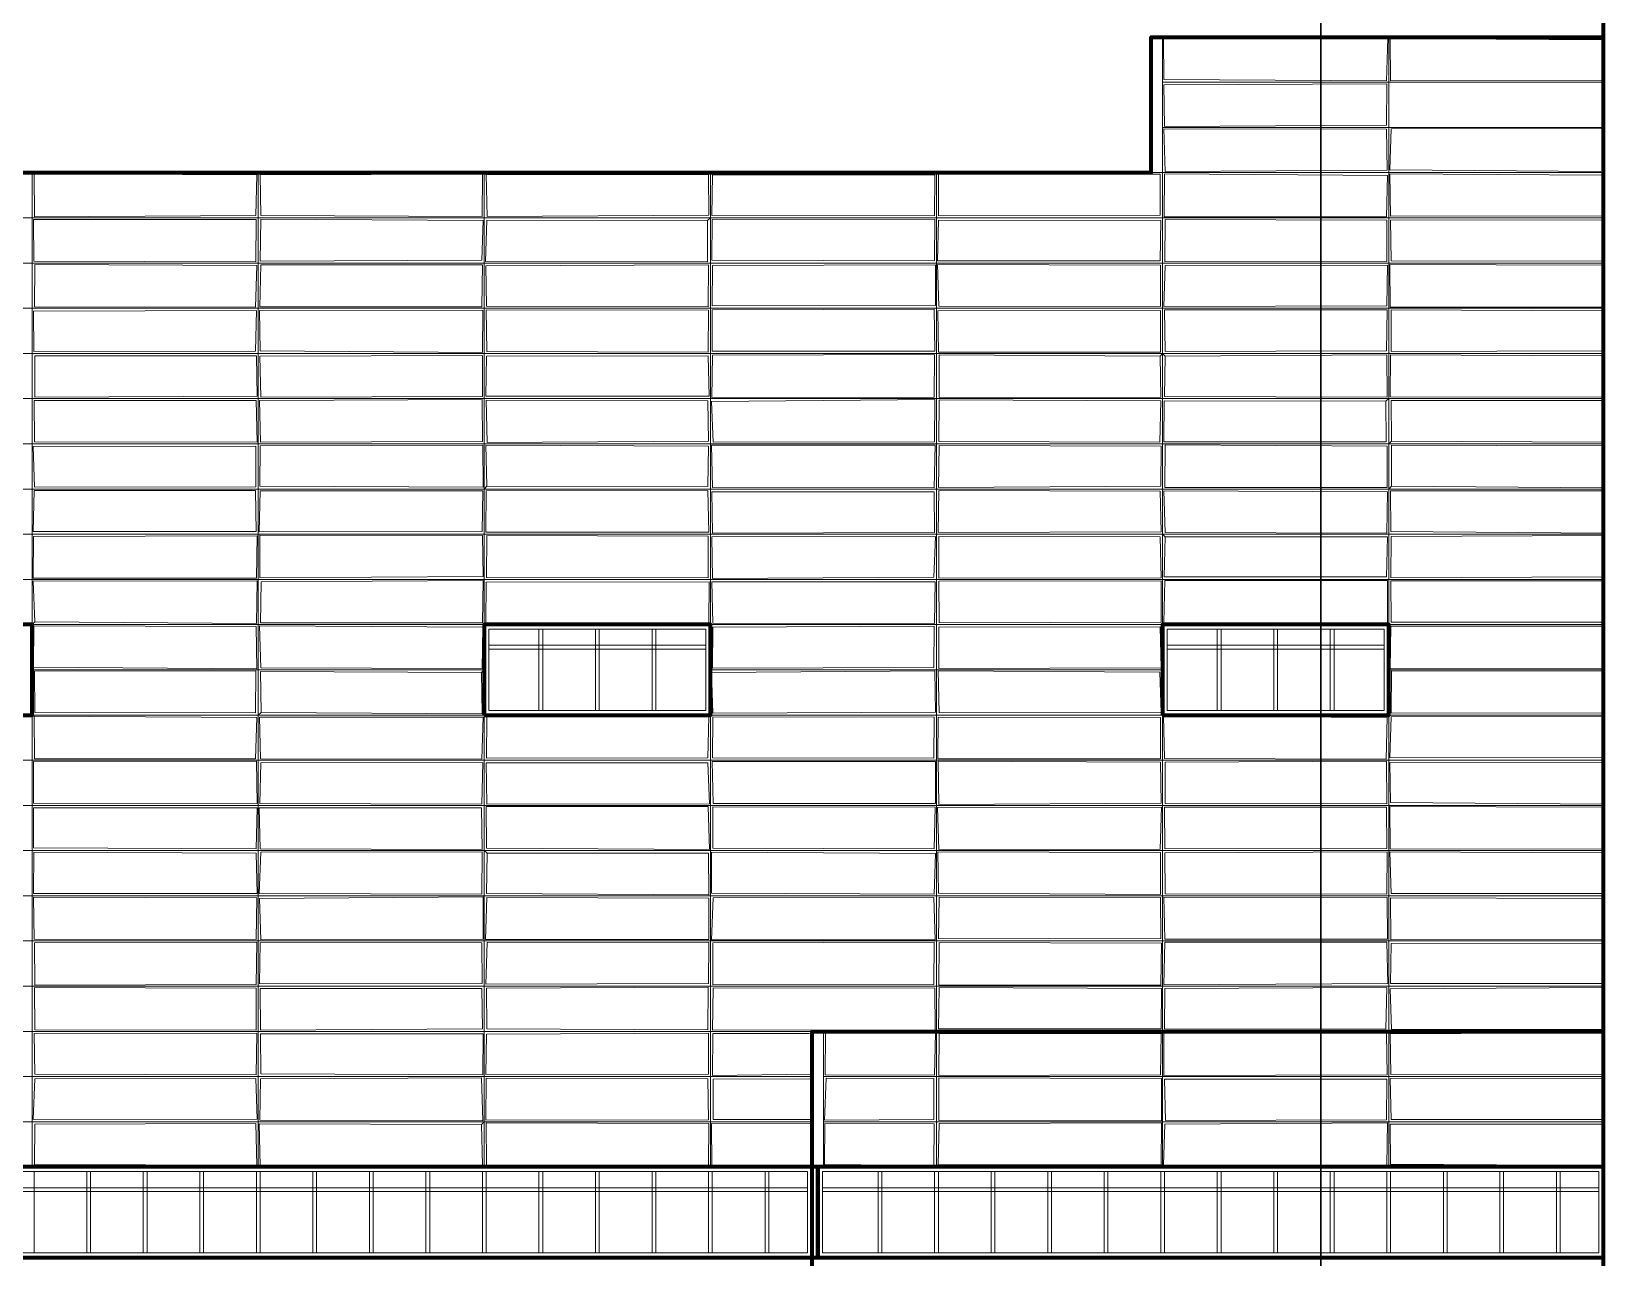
# Model space of a CAD drawing. Extents: x -50000 to 1632000, y -47600 to 308800.
# Drawn here: x 83987 to 125987, y 10600 to 43144 of the extents above; entities that cross this region are included whole.
import ezdxf

# ---------------------------------------------------------------- set-up
doc = ezdxf.new("R2010")
doc.units = 0
doc.header["$MEASUREMENT"] = 0
doc.layers.get('Defpoints').update_dxf_attribs({"color": 6})
doc.layers.add('2', color=7, linetype='Continuous')

msp = doc.modelspace()

# ---------------------------------------------------------------- linework, layer by layer
at = {"layer": '2', "color": 8, "linetype": 'Continuous', "lineweight": 13}
for p, q in [((113700, 39400), (113700, 43000)), ((114000, 13000), (114000, 43000)), ((125700, 43000), (114000, 43000)), ((120000, 13000), (120000, 43000)), ((125700, 41800), (114000, 41800)), ((125700, 40600), (114000, 40600)), ((125700, 39400), (0, 39400)), ((84000, 13000), (84000, 39400)), ((90000, 13000), (90000, 39400)), ((96000, 13000), (96000, 39400)), ((102000, 13000), (102000, 39400)), ((108000, 13000), (108000, 39400)), ((0, 38200), (125700, 38200)), ((125700, 37000), (0, 37000)), ((125700, 35800), (0, 35800)), ((125700, 34600), (0, 34600)), ((125700, 33400), (0, 33400)), ((125700, 32200), (0, 32200)), ((125700, 31000), (0, 31000)), ((125700, 29800), (0, 29800)), ((0, 28600), (125700, 28600)), ((125700, 27400), (0, 27400)), ((96000, 26200), (84000, 26200)), ((114000, 26200), (102000, 26200)), ((125700, 26200), (120000, 26200)), ((125700, 25000), (0, 25000)), ((125700, 23800), (0, 23800)), ((125700, 22600), (0, 22600)), ((125700, 21400), (0, 21400)), ((0, 20200), (125700, 20200)), ((125700, 19000), (0, 19000)), ((125700, 17800), (0, 17800)), ((104700, 16600), (0, 16600)), ((105000, 16600), (105000, 13000)), ((125700, 16600), (105000, 16600)), ((104700, 15400), (0, 15400)), ((125700, 15400), (105000, 15400)), ((0, 14200), (104700, 14200)), ((125700, 14200), (105000, 14200)), ((104700, 13000), (0, 13000)), ((105000, 13000), (125700, 13000))]:
    msp.add_line(p, q, dxfattribs=at)
at = {"layer": '2', "color": 8, "linetype": 'Continuous', "lineweight": 9}
for p, q in [((114025.7, 42962.7), (119974.4, 42968.1)), ((114028.6, 41874.9), (114025.7, 42962.7)), ((119937.9, 41841.6), (119974.4, 42968.1)), ((120034.3, 42963.9), (125664.3, 42925.6)), ((120046.9, 41836.8), (120034.3, 42963.9)), ((114028.6, 41874.9), (119937.9, 41841.6)), ((114034.2, 41728.9), (119954.1, 41754.5)), ((114052.8, 40627.1), (114034.2, 41728.9)), ((119939.7, 40659.6), (119954.1, 41754.5)), ((120046.9, 41836.8), (125643.3, 41844.4)), ((114036.4, 40559.9), (119943.3, 40551.3)), ((114066.1, 39433.8), (114036.4, 40559.9)), ((114052.8, 40627.1), (119939.7, 40659.6)), ((119961.8, 39466.4), (119943.3, 40551.3)), ((120032.5, 39474.5), (120066.1, 40562)), ((120066.1, 40562), (125636.5, 40569.5)), ((84058, 39370.4), (89966.7, 39343.2)), ((84066.5, 38227.3), (84058, 39370.4)), ((89940.4, 38260.7), (89966.7, 39343.2)), ((90047.6, 39345.1), (95951.9, 39355.3)), ((90073, 38263.1), (90047.6, 39345.1)), ((95941.9, 38236.8), (95951.9, 39355.3)), ((96051.4, 39349.2), (101948.9, 39347.7)), ((96073.6, 38234.6), (96051.4, 39349.2)), ((101959.9, 38273.1), (101948.9, 39347.7)), ((102041, 38263.1), (102054.2, 39344.2)), ((102054.2, 39344.2), (107954.2, 39333.2)), ((107945.4, 38253.2), (107954.2, 39333.2)), ((108053.6, 38249.9), (108054.3, 39359.6)), ((108054.3, 39359.6), (113931, 39358.7)), ((113935.6, 38271.9), (113931, 39358.7)), ((114045.3, 38229.2), (114047.5, 39370.7)), ((114047.5, 39370.7), (119963.3, 39328)), ((114066.1, 39433.8), (119961.8, 39466.4)), ((119943.6, 38226.7), (119963.3, 39328)), ((120025.7, 39366.4), (125669.6, 39335.8)), ((120050.5, 38244.5), (120025.7, 39366.4)), ((120032.5, 39474.5), (125631.4, 39427.7)), ((84066.5, 38227.3), (89940.4, 38260.7)), ((90073, 38263.1), (95941.9, 38236.8)), ((96073.6, 38234.6), (101959.9, 38273.1)), ((102041, 38263.1), (107945.4, 38253.2)), ((108053.6, 38249.9), (113935.6, 38271.9)), ((114045.3, 38229.2), (119943.6, 38226.7)), ((120050.5, 38244.5), (125665.8, 38257.6)), ((84039.3, 38159.8), (89944.5, 38157.5)), ((84045.1, 37053.8), (84039.3, 38159.8)), ((89934.6, 37029.3), (89944.5, 38157.5)), ((90051.9, 37048), (90067.9, 38164.7)), ((90067.9, 38164.7), (95972.9, 38126.9)), ((95937.6, 37072.7), (95972.9, 38126.9)), ((96034.2, 37042.7), (96070, 38137.3)), ((96070, 38137.3), (101926.7, 38131.3)), ((101925.7, 37028), (101926.7, 38131.3)), ((102000, 38200), (101926.7, 38131.3)), ((102037.8, 37073.1), (102045.2, 38160)), ((102045.2, 38160), (107957.6, 38163.8)), ((107945.4, 37059.8), (107957.6, 38163.8)), ((108054.1, 38135.3), (108028.1, 37054.5)), ((113952.3, 38125.8), (108054.1, 38135.3)), ((113933.8, 37056.2), (113952.3, 38125.8)), ((114055.6, 37033.9), (114070.7, 38155.6)), ((114070.7, 38155.6), (119946.6, 38134.2)), ((119953.8, 37042.4), (119946.6, 38134.2)), ((120047.1, 38139), (125671.2, 38146.2)), ((120065.8, 37054.5), (120047.1, 38139)), ((84045.1, 37053.8), (89934.6, 37029.3)), ((90051.9, 37048), (95937.6, 37072.7)), ((96034.2, 37042.7), (101925.7, 37028)), ((102037.8, 37073.1), (107945.4, 37059.8)), ((108028.1, 37054.5), (113933.8, 37056.2)), ((114055.6, 37033.9), (119953.8, 37042.4)), ((120032.1, 36962.9), (125675.7, 36940.2)), ((120039.1, 35829.8), (120032.1, 36962.9)), ((120065.8, 37054.5), (125673.5, 37049.4)), ((84060.4, 35839.1), (84069.7, 36959.2)), ((84069.7, 36959.2), (89967.2, 36938.4)), ((89926.7, 35831.7), (89967.2, 36938.4)), ((90043.5, 35834.2), (90072.3, 36948.8)), ((90072.3, 36948.8), (95947.8, 36954.6)), ((95929.8, 35834.7), (95947.8, 36954.6)), ((96038.5, 36926.2), (101953.3, 36956.6)), ((96059.3, 35859.3), (96038.5, 36926.2)), ((101937.6, 35841.5), (101953.3, 36956.6)), ((102050.2, 35865.3), (102059.1, 36930.8)), ((102059.1, 36930.8), (107968.4, 36948.3)), ((107971.5, 35872.6), (107968.4, 36948.3)), ((108028.1, 36959.7), (113941.2, 36944.3)), ((108060, 35851.2), (108028.1, 36959.7)), ((113946.5, 35842.3), (113941.2, 36944.3)), ((114030.3, 35848.9), (114068.7, 36933.3)), ((114068.7, 36933.3), (119971.9, 36940.9)), ((119946.6, 35860.7), (119971.9, 36940.9)), ((84037.5, 35726), (89957.8, 35740.4)), ((84049.7, 34650.7), (84037.5, 35726)), ((84060.4, 35839.1), (89926.7, 35831.7)), ((89930.5, 34657.2), (89957.8, 35740.4)), ((90030.9, 35741.2), (95964.4, 35749.3)), ((90051.6, 34668.6), (90030.9, 35741.2)), ((90043.5, 35834.2), (95929.8, 35834.7)), ((95947.7, 34627.8), (95964.4, 35749.3)), ((96052.6, 35754.9), (101948.3, 35750.4)), ((96066.1, 34654.8), (96052.6, 35754.9)), ((96059.3, 35859.3), (101937.6, 35841.5)), ((101943.8, 34635.5), (101948.3, 35750.4)), ((102044.4, 34664.1), (102047.1, 35754.5)), ((102047.1, 35754.5), (107934.9, 35772)), ((102050.2, 35865.3), (107971.5, 35872.6)), ((107953.6, 34662.7), (107934.9, 35772)), ((108031.2, 35727.5), (113940.7, 35736.9)), ((108051.1, 34636.6), (108031.2, 35727.5)), ((108060, 35851.2), (113946.5, 35842.3)), ((113948, 34632.8), (113940.7, 35736.9)), ((114030.3, 35848.9), (119946.6, 35860.7)), ((114047.3, 35757.3), (119957.5, 35761.3)), ((114069.7, 34647.5), (114047.3, 35757.3)), ((119939.3, 34670.4), (119957.5, 35761.3)), ((120039.1, 35829.8), (125680, 35829.8)), ((120067.3, 35759.2), (125668.8, 35729.3)), ((120067.4, 34651.7), (120067.3, 35759.2)), ((84049.7, 34650.7), (89930.5, 34657.2)), ((84069.2, 33442.9), (84071.2, 34540.6)), ((84071.2, 34540.6), (89956, 34539.2)), ((89970.7, 33464.9), (89956, 34539.2)), ((90044.5, 34531.3), (95950.4, 34543.6)), ((90071.5, 33435.6), (90044.5, 34531.3)), ((90051.6, 34668.6), (95947.7, 34627.8)), ((95951.2, 33457.3), (95950.4, 34543.6)), ((96036.4, 33462.9), (96055.5, 34529)), ((96055.5, 34529), (101940.1, 34537.7)), ((96066.1, 34654.8), (101943.8, 34635.5)), ((101963.4, 33464), (101940.1, 34537.7)), ((102038.5, 33431), (102056, 34552.1)), ((102044.4, 34664.1), (107953.6, 34662.7)), ((102056, 34552.1), (107949.7, 34572.7)), ((107936.6, 33437.7), (107949.7, 34572.7)), ((108051.1, 34636.6), (113948, 34632.8)), ((108068.2, 34560.2), (113932.5, 34525.6)), ((108069.2, 33433.8), (108068.2, 34560.2)), ((114000, 34600), (113932.5, 34525.6)), ((113955.1, 33442.8), (113932.5, 34525.6)), ((114000, 34600), (114069.2, 34526.6)), ((114051.6, 33453.8), (114069.2, 34526.6)), ((114069.2, 34526.6), (119949.1, 34561.6)), ((114069.7, 34647.5), (119939.3, 34670.4)), ((119959.2, 33442.2), (119949.1, 34561.6)), ((120039.5, 33450.5), (120043.4, 34558.8)), ((120043.4, 34558.8), (125665.8, 34537.1)), ((120067.4, 34651.7), (125669, 34669.6)), ((84053.6, 33353.2), (89942.1, 33348.9)), ((84059.1, 32250.7), (84053.6, 33353.2)), ((84069.2, 33442.9), (89970.7, 33464.9)), ((89968.9, 32246.6), (89942.1, 33348.9)), ((90033.6, 33353.9), (95942.5, 33373.9)), ((90062.4, 32246.1), (90033.6, 33353.9)), ((90071.5, 33435.6), (95951.2, 33457.3)), ((95955.3, 32257.7), (95942.5, 33373.9)), ((96036.4, 33462.9), (101963.4, 33464)), ((96045.3, 33358.5), (101930.3, 33337.9)), ((96071.3, 32230.9), (96045.3, 33358.5)), ((101950.7, 32268.2), (101930.3, 33337.9)), ((102028.6, 33326.2), (107959.2, 33372.9)), ((102070.2, 32246.9), (102028.6, 33326.2)), ((102038.5, 33431), (107936.6, 33437.7)), ((107942.5, 32251.3), (107959.2, 33372.9)), ((108062.6, 32258.1), (108071.9, 33364.2)), ((108069.2, 33433.8), (113955.1, 33442.8)), ((108071.9, 33364.2), (113956.4, 33341.1)), ((113925.1, 32245.7), (113956.4, 33341.1)), ((114033.7, 32249.2), (114040.9, 33345.1)), ((114040.9, 33345.1), (119927.1, 33331.3)), ((114051.6, 33453.8), (119959.2, 33442.2)), ((120000, 33400), (119927.1, 33331.3)), ((119932, 32249.8), (119927.1, 33331.3)), ((120039.5, 33450.5), (125665.9, 33442.8)), ((120062.5, 33354.4), (125673.6, 33351.8)), ((120071.5, 32273.8), (120062.5, 33354.4)), ((84030, 32126.8), (89935.4, 32134)), ((84065.1, 31048.6), (84030, 32126.8)), ((84059.1, 32250.7), (89968.9, 32246.6)), ((89937.4, 31059), (89935.4, 32134)), ((90039, 31073.3), (90054.4, 32144.1)), ((90054.4, 32144.1), (95957.5, 32166)), ((90062.4, 32246.1), (95955.3, 32257.7)), ((95969.8, 31047), (95957.5, 32166)), ((96044.2, 32165.8), (101951.4, 32135)), ((96069.1, 31073.6), (96044.2, 32165.8)), ((96071.3, 32230.9), (101950.7, 32268.2)), ((101927.8, 31066.2), (101951.4, 32135)), ((102031.8, 32167.2), (107967.9, 32161.9)), ((102051.4, 31036.2), (102031.8, 32167.2)), ((102070.2, 32246.9), (107942.5, 32251.3)), ((107941.4, 31029.8), (107967.9, 32161.9)), ((108055.9, 31041.4), (108070.3, 32157.7)), ((108062.6, 32258.1), (113925.1, 32245.7)), ((108070.3, 32157.7), (113961.3, 32138.6)), ((113956.3, 31071.9), (113961.3, 32138.6)), ((114033.7, 32249.2), (119932, 32249.8)), ((114055.7, 31042.8), (114068.9, 32172.7)), ((114068.9, 32172.7), (119957.1, 32140.7)), ((119954.8, 31039.6), (119957.1, 32140.7)), ((120000, 32200), (120071.5, 32273.8)), ((120069.4, 31072.1), (120073, 32161.7)), ((120071.5, 32273.8), (125677.3, 32240.3)), ((120073, 32161.7), (125664.9, 32144.1)), ((84030.1, 29872.1), (84057.4, 30962.4)), ((84057.4, 30962.4), (89929.7, 30960.8)), ((84065.1, 31048.6), (89937.4, 31059)), ((89947.7, 29874.7), (89929.7, 30960.8)), ((90027.6, 29862.7), (90052.4, 30949.9)), ((90039, 31073.3), (95969.8, 31047)), ((90052.4, 30949.9), (95962.3, 30950.2)), ((95944.5, 29873.3), (95962.3, 30950.2)), ((96000, 31000), (96069.1, 31073.6)), ((96037.4, 29851.7), (96051.9, 30956.2)), ((96051.9, 30956.2), (101927.3, 30956.7)), ((96069.1, 31073.6), (101927.8, 31066.2)), ((101955.7, 29858.4), (101927.3, 30956.7)), ((102040.7, 30927.8), (107933.9, 30925.9)), ((102052.8, 29830.1), (102040.7, 30927.8)), ((102051.4, 31036.2), (107941.4, 31029.8)), ((107948.7, 29848.5), (107933.9, 30925.9)), ((108041, 29843.2), (108062, 30957.3)), ((108055.9, 31041.4), (113956.3, 31071.9)), ((108062, 30957.3), (113930.9, 30941.9)), ((113958.8, 29867.2), (113930.9, 30941.9)), ((114036.1, 30955.9), (119967.9, 30925.7)), ((114068.7, 29846.4), (114036.1, 30955.9)), ((114055.7, 31042.8), (119954.8, 31039.6)), ((119950.2, 29831.5), (119967.9, 30925.7)), ((120000, 31000), (120069.4, 31072.1)), ((120048.2, 30952), (125663.3, 30949.2)), ((120053, 29871.1), (120048.2, 30952)), ((120069.4, 31072.1), (125674.5, 31030.4)), ((84030.1, 29872.1), (89947.7, 29874.7)), ((90027.6, 29862.7), (95944.5, 29873.3)), ((96037.4, 29851.7), (101955.7, 29858.4)), ((102052.8, 29830.1), (107948.7, 29848.5)), ((108041, 29843.2), (113958.8, 29867.2)), ((114068.7, 29846.4), (119950.2, 29831.5)), ((120053, 29871.1), (125687.5, 29829)), ((84029, 28635.2), (84036.1, 29740.9)), ((84036.1, 29740.9), (89971, 29760.7)), ((89958, 28635.9), (89971, 29760.7)), ((90040.4, 28639.6), (90040.8, 29773)), ((90040.8, 29773), (95952.3, 29762.8)), ((95972.4, 28673.2), (95952.3, 29762.8)), ((96055.3, 28654.2), (96069.8, 29765.6)), ((96069.8, 29765.6), (101942.5, 29744.8)), ((101937.3, 28640.9), (101942.5, 29744.8)), ((102038.3, 29729.8), (107974.7, 29738.6)), ((102050.8, 28625.6), (102038.3, 29729.8)), ((107925.3, 28663.4), (107974.7, 29738.6)), ((108060.8, 28633.4), (108064.9, 29739.7)), ((108064.9, 29739.7), (113930.5, 29733.8)), ((113965.2, 28643), (113930.5, 29733.8)), ((114000, 29800), (114070.3, 29727.7)), ((114041.4, 28669.2), (114070.3, 29727.7)), ((114070.3, 29727.7), (119964.6, 29733.1)), ((119941.7, 28667.6), (119964.6, 29733.1)), ((120058.5, 28641.9), (120065.2, 29741.4)), ((120065.2, 29741.4), (125682.1, 29770.3)), ((84029, 28635.2), (89958, 28635.9)), ((90040.4, 28639.6), (95972.4, 28673.2)), ((90074.2, 28534.1), (95965.6, 28567)), ((95949.2, 27448), (95965.6, 28567)), ((96055.3, 28654.2), (101937.3, 28640.9)), ((102050.8, 28625.6), (107925.3, 28663.4)), ((108058, 28557.8), (113959.7, 28566.1)), ((108060.8, 28633.4), (113965.2, 28643)), ((113964.5, 27467.2), (113959.7, 28566.1)), ((114034.2, 27454.7), (114061.6, 28569.5)), ((114041.4, 28669.2), (119941.7, 28667.6)), ((114061.6, 28569.5), (119965.8, 28570.2)), ((119970.4, 27433.2), (119965.8, 28570.2)), ((120053.7, 28560.5), (125682, 28563.9)), ((120068.9, 27466.2), (120053.7, 28560.5)), ((120058.5, 28641.9), (125674.2, 28668.8)), ((84028.8, 28553.9), (89974, 28558.7)), ((84069.7, 27473), (84028.8, 28553.9)), ((89955.9, 27428.2), (89974, 28558.7)), ((90062.6, 27447.2), (90074.2, 28534.1)), ((96038.2, 27445.8), (96045.6, 28525.1)), ((96045.6, 28525.1), (101966.7, 28532.1)), ((101960.7, 27431.6), (101966.7, 28532.1)), ((102037.2, 28536.1), (107964, 28532.1)), ((102067.3, 27440.5), (102037.2, 28536.1)), ((107946.2, 27426.8), (107964, 28532.1)), ((108072.4, 27444.2), (108058, 28557.8)), ((84000, 27400), (84069.7, 27473)), ((84036.1, 26269.2), (84043.8, 27369.9)), ((84043.8, 27369.9), (89948.7, 27347.4)), ((84069.7, 27473), (89955.9, 27428.2)), ((89958.8, 26228.4), (89948.7, 27347.4)), ((90037, 27367.7), (95964.1, 27330.3)), ((90071.9, 26251.7), (90037, 27367.7)), ((90062.6, 27447.2), (95949.2, 27448)), ((95941.8, 26235.2), (95964.1, 27330.3)), ((96038.2, 27445.8), (101960.7, 27431.6)), ((102056.6, 26241.3), (102066.1, 27331.6)), ((102066.1, 27331.6), (107939, 27361.4)), ((102067.3, 27440.5), (107946.2, 27426.8)), ((107926.1, 26257.6), (107939, 27361.4)), ((108057.3, 26235), (108064.6, 27328.2)), ((108064.6, 27328.2), (113938.1, 27345)), ((108072.4, 27444.2), (113964.5, 27467.2)), ((113964.1, 26254.2), (113938.1, 27345)), ((114034.2, 27454.7), (119970.4, 27433.2)), ((120042.1, 26231.3), (120057.6, 27362.7)), ((120057.6, 27362.7), (125663.4, 27355.5)), ((120068.9, 27466.2), (125669.6, 27466.5)), ((84036.1, 26269.2), (89958.8, 26228.4)), ((84060.3, 26164.7), (89940.2, 26171.2)), ((84072.7, 25064.2), (84060.3, 26164.7)), ((89928.1, 25059.2), (89940.2, 26171.2)), ((90059.7, 26153), (95926.4, 26129.5)), ((90074.1, 25068.9), (90059.7, 26153)), ((90071.9, 26251.7), (95941.8, 26235.2)), ((96000, 26200), (95926.4, 26129.5)), ((95944.7, 25027.6), (95926.4, 26129.5)), ((102027.5, 26131.5), (107957.2, 26170)), ((102059.8, 25045.6), (102027.5, 26131.5)), ((102056.6, 26241.3), (107926.1, 26257.6)), ((107971.2, 25073.8), (107957.2, 26170)), ((108041.9, 26173.1), (113929.7, 26134.4)), ((108065.8, 25067.9), (108041.9, 26173.1)), ((108057.3, 26235), (113964.1, 26254.2)), ((113959.8, 25057.7), (113929.7, 26134.4)), ((120042.1, 26231.3), (125665.1, 26239.2)), ((120063.6, 25045.7), (120072.5, 26174.5)), ((120072.5, 26174.5), (125679.1, 26167)), ((84055.4, 24968.3), (89965, 24930.3)), ((84064, 23836.2), (84055.4, 24968.3)), ((84072.7, 25064.2), (89928.1, 25059.2)), ((89930.2, 23840.5), (89965, 24930.3)), ((90000, 25000), (90074.1, 25068.9)), ((90032, 24940.9), (95966.7, 24941.9)), ((90062.8, 23833.3), (90032, 24940.9)), ((90074.1, 25068.9), (95944.7, 25027.6)), ((95930.4, 23829), (95966.7, 24941.9)), ((96060.2, 23852.6), (96062.7, 24947.8)), ((96062.7, 24947.8), (101958, 24962.5)), ((101927.2, 23866.7), (101958, 24962.5)), ((102051.8, 23863.5), (102066.9, 24947.3)), ((102059.8, 25045.6), (107971.2, 25073.8)), ((102066.9, 24947.3), (107938.1, 24943.5)), ((107930.9, 23857.9), (107938.1, 24943.5)), ((108033, 23833), (108044.1, 24945.8)), ((108044.1, 24945.8), (113939.8, 24931.2)), ((108065.8, 25067.9), (113959.8, 25057.7)), ((113947, 23838.4), (113939.8, 24931.2)), ((114025.6, 24964.7), (119961.3, 24937.3)), ((114052.9, 23844.3), (114025.6, 24964.7)), ((119928.9, 23827.7), (119961.3, 24937.3)), ((120032.2, 23866.6), (120060.7, 24947)), ((120060.7, 24947), (125678.3, 24965.2)), ((120063.6, 25045.7), (125673.7, 25056.8)), ((84034.3, 22656.4), (84040.2, 23767.2)), ((84040.2, 23767.2), (89957.5, 23770.5)), ((84064, 23836.2), (89930.2, 23840.5)), ((89972.3, 22647.8), (89957.5, 23770.5)), ((90039.7, 22648.5), (90072.4, 23733.2)), ((90062.8, 23833.3), (95930.4, 23829)), ((90072.4, 23733.2), (95956.8, 23736.7)), ((95932.6, 22636.6), (95956.8, 23736.7)), ((96052.8, 23727.5), (101934.8, 23728.7)), ((96069.9, 22636.4), (96052.8, 23727.5)), ((96060.2, 23852.6), (101927.2, 23866.7)), ((101974.8, 22639.4), (101934.8, 23728.7)), ((102047.3, 23762.6), (107969.3, 23767)), ((102073.8, 22648.8), (102047.3, 23762.6)), ((102051.8, 23863.5), (107930.9, 23857.9)), ((107974.5, 22646.5), (107969.3, 23767)), ((108033, 23833), (113947, 23838.4)), ((108041, 23773.7), (113943.5, 23751)), ((108057.3, 22627), (108041, 23773.7)), ((113958.2, 22656.9), (113943.5, 23751)), ((114052.9, 23844.3), (119928.9, 23827.7)), ((114067.5, 22653.9), (114068.2, 23745.3)), ((114068.2, 23745.3), (119944.8, 23771.2)), ((119946.1, 22643.5), (119944.8, 23771.2)), ((120026.3, 23742.8), (125683.1, 23733.3)), ((120046.4, 22673.4), (120026.3, 23742.8)), ((120032.2, 23866.6), (125670.1, 23871.4)), ((84033.1, 21474.2), (84036.1, 22537.5)), ((84034.3, 22656.4), (89972.3, 22647.8)), ((84036.1, 22537.5), (89968, 22536)), ((89944.4, 21446.7), (89968, 22536)), ((90027.3, 22537.6), (95928.8, 22539.2)), ((90048.1, 21448.9), (90027.3, 22537.6)), ((90039.7, 22648.5), (95932.6, 22636.6)), ((95946.2, 21433.4), (95928.8, 22539.2)), ((96044.9, 22567.4), (101939.1, 22570.6)), ((96061, 21461), (96044.9, 22567.4)), ((96069.9, 22636.4), (101974.8, 22639.4)), ((101974.5, 21428.1), (101939.1, 22570.6)), ((102061.6, 21462.3), (102068, 22565.5)), ((102068, 22565.5), (107965.2, 22552.1)), ((102073.8, 22648.8), (107974.5, 22646.5)), ((107936.4, 21444.5), (107965.2, 22552.1)), ((108025.1, 22543.2), (113974.4, 22552)), ((108057.4, 21429.4), (108025.1, 22543.2)), ((108057.3, 22627), (113958.2, 22656.9)), ((113937, 21439.4), (113974.4, 22552)), ((114046.9, 22555.7), (119938, 22552.1)), ((114057.8, 21448.7), (114046.9, 22555.7)), ((114067.5, 22653.9), (119946.1, 22643.5)), ((119951.4, 21452.3), (119938, 22552.1)), ((120026.6, 22574.1), (125666.9, 22552.6)), ((120034.3, 21442.6), (120026.6, 22574.1)), ((120046.4, 22673.4), (125669.1, 22633.6)), ((84033.1, 21474.2), (89944.4, 21446.7)), ((90048.1, 21448.9), (95946.2, 21433.4)), ((96061, 21461), (101974.5, 21428.1)), ((102061.6, 21462.3), (107936.4, 21444.5)), ((108057.4, 21429.4), (113937, 21439.4)), ((114057.8, 21448.7), (119951.4, 21452.3)), ((120034.3, 21442.6), (125682.8, 21441.5)), ((84033.5, 20257.2), (84046.1, 21357.4)), ((84046.1, 21357.4), (89948, 21331.6)), ((89973.5, 20264.5), (89948, 21331.6)), ((90027.8, 20258.7), (90065.8, 21361.4)), ((90065.8, 21361.4), (95945.1, 21368)), ((95936.2, 20244.2), (95945.1, 21368)), ((96000, 21400), (96072, 21328.5)), ((96055.4, 20263.7), (96072, 21328.5)), ((96072, 21328.5), (101947.4, 21330.6)), ((101955.5, 20227), (101947.4, 21330.6)), ((102028, 20269.7), (102031.7, 21359.8)), ((102031.7, 21359.8), (107970.8, 21326.1)), ((107935.6, 20247), (107970.8, 21326.1)), ((108038.7, 21369.9), (113944.7, 21345.5)), ((108049.5, 20269.1), (108038.7, 21369.9)), ((113942, 20236.3), (113944.7, 21345.5)), ((114062.1, 21344), (119962.6, 21367.5)), ((114064.7, 20253.2), (114062.1, 21344)), ((119949, 20242.7), (119962.6, 21367.5)), ((120030.8, 21368.6), (125666.7, 21337.8)), ((120063.9, 20264), (120030.8, 21368.6)), ((84033.5, 20257.2), (89973.5, 20264.5)), ((84036.6, 20162.4), (89962.9, 20148.5)), ((84054.4, 19045.8), (84036.6, 20162.4)), ((90027.8, 20258.7), (95936.2, 20244.2)), ((90037.2, 20132.3), (95972.5, 20168.9)), ((95968.6, 19045.3), (95972.5, 20168.9)), ((96055.4, 20263.7), (101955.5, 20227)), ((102028, 20269.7), (107935.6, 20247)), ((108049.5, 20269.1), (113942, 20236.3)), ((114033, 20162.2), (119954.5, 20150.7)), ((114059.2, 19050.7), (114033, 20162.2)), ((114064.7, 20253.2), (119949, 20242.7)), ((120063.9, 20264), (125673.2, 20257.2)), ((89943.3, 19042.3), (89962.9, 20148.5)), ((90068.2, 19026.7), (90037.2, 20132.3)), ((96030.2, 19043.8), (96069.5, 20158.5)), ((96069.5, 20158.5), (101959.6, 20135.4)), ((101961.6, 19038.8), (101959.6, 20135.4)), ((102031.1, 19032.4), (102071.8, 20141.9)), ((102071.8, 20141.9), (107931.3, 20154.5)), ((107963.2, 19031.7), (107931.3, 20154.5)), ((108071.5, 20159.1), (108055.2, 19061.4)), ((113941.9, 20155.2), (108071.5, 20159.1)), ((113954, 19068.5), (113941.9, 20155.2)), ((119963.7, 19051.8), (119954.5, 20150.7)), ((120049.8, 20144), (125664.4, 20130.6)), ((120051.9, 19032.7), (120049.8, 20144)), ((84054.4, 19045.8), (89943.3, 19042.3)), ((84061.5, 18949.5), (89959.1, 18970.8)), ((84068.7, 17828.3), (84061.5, 18949.5)), ((89943.4, 17848.3), (89959.1, 18970.8)), ((90036.5, 17865.3), (90053, 18956.5)), ((90053, 18956.5), (95937.1, 18947.2)), ((90068.2, 19026.7), (95968.6, 19045.3)), ((95942.3, 17869.6), (95937.1, 18947.2)), ((96030.2, 19043.8), (101961.6, 19038.8)), ((96037.4, 17852.2), (96074.2, 18963.5)), ((96074.2, 18963.5), (101959.1, 18967.4)), ((101949.8, 17870.8), (101959.1, 18967.4)), ((102031.1, 19032.4), (107963.2, 19031.7)), ((102060.7, 18953.6), (107939.7, 18965.6)), ((102065.6, 17836.4), (102060.7, 18953.6)), ((107928.7, 17847.6), (107939.7, 18965.6)), ((108055.2, 19061.4), (113954, 19068.5)), ((108060.6, 17828.8), (108068.3, 18957.1)), ((108068.3, 18957.1), (113966.1, 18941.8)), ((113951.2, 17825.6), (113966.1, 18941.8)), ((114035.4, 17839.9), (114055.4, 18968.8)), ((114055.4, 18968.8), (119946.1, 18971.4)), ((114059.2, 19050.7), (119963.7, 19051.8)), ((119972.7, 17871.7), (119946.1, 18971.4)), ((120051.3, 17874.8), (120063.9, 18937.6)), ((120051.9, 19032.7), (125673.2, 19039)), ((120063.9, 18937.6), (125663.7, 18944.1)), ((84059.8, 17765), (89944.9, 17750.6)), ((84073.6, 16640.9), (84059.8, 17765)), ((84068.7, 17828.3), (89943.4, 17848.3)), ((89948.6, 16634.8), (89944.9, 17750.6)), ((90036.5, 17865.3), (95942.3, 17869.6)), ((90051.8, 17736.7), (95937.6, 17735.6)), ((90061.1, 16636.5), (90051.8, 17736.7)), ((95956, 16668), (95937.6, 17735.6)), ((96037.4, 17852.2), (101949.8, 17870.8)), ((96058.3, 17744.5), (101941.5, 17771.5)), ((96068.3, 16671.7), (96058.3, 17744.5)), ((101934.4, 16642.9), (101941.5, 17771.5)), ((102056.4, 16632.9), (102072.7, 17758.6)), ((102065.6, 17836.4), (107928.7, 17847.6)), ((102072.7, 17758.6), (107954.4, 17747.4)), ((107966.3, 16638.2), (107954.4, 17747.4)), ((108052.3, 16668.7), (108070.3, 17761.2)), ((108060.6, 17828.8), (113951.2, 17825.6)), ((108070.3, 17761.2), (113969.9, 17736.5)), ((113962.5, 16668.2), (113969.9, 17736.5)), ((114035.4, 17839.9), (119972.7, 17871.7)), ((114049.3, 16663.8), (114055.5, 17736.8)), ((114055.5, 17736.8), (119952.4, 17762.3)), ((119926.6, 16659.1), (119952.4, 17762.3)), ((120034.2, 17731.4), (125668.4, 17765)), ((120071.1, 16646.1), (120034.2, 17731.4)), ((120051.3, 17874.8), (125670.4, 17869.9)), ((84058.3, 16539.8), (89959.9, 16556.7)), ((84068.3, 15459.8), (84058.3, 16539.8)), ((84073.6, 16640.9), (89948.6, 16634.8)), ((89947.6, 15446.6), (89959.9, 16556.7)), ((90061.1, 16636.5), (95956, 16668)), ((90064.2, 16533), (95972.8, 16536.9)), ((90065, 15471.7), (90064.2, 16533)), ((95956.7, 15445), (95972.8, 16536.9)), ((96039, 15459.4), (96061.5, 16525.3)), ((96061.5, 16525.3), (101947.1, 16548.4)), ((96068.3, 16671.7), (101934.4, 16642.9)), ((101945.6, 15466.7), (101947.1, 16548.4)), ((102051.2, 15431.7), (102062.6, 16545)), ((102056.4, 16632.9), (107966.3, 16638.2)), ((102062.6, 16545), (104633.1, 16541.8)), ((105045.3, 15447), (105049.5, 16545.7)), ((105049.5, 16545.7), (107970.6, 16558.3)), ((107948.6, 15435.1), (107970.6, 16558.3)), ((108052.3, 16668.7), (113962.5, 16668.2)), ((108060.1, 15432.7), (108068.3, 16534.2)), ((108068.3, 16534.2), (113963.8, 16541.7)), ((113946.2, 15442.1), (113963.8, 16541.7)), ((114030.3, 16564.6), (119939.1, 16550.8)), ((114033.7, 15432.8), (114030.3, 16564.6)), ((114049.3, 16663.8), (119926.6, 16659.1)), ((119954.7, 15443.7), (119939.1, 16550.8)), ((120035.7, 16538.3), (125670.8, 16565.5)), ((120058.4, 15455.8), (120035.7, 16538.3)), ((120071.1, 16646.1), (125668.3, 16656.6)), ((84025, 14261), (84067.5, 15341.8)), ((84067.5, 15341.8), (89934.4, 15351.4)), ((84068.3, 15459.8), (89947.6, 15446.6)), ((89970.3, 14272.4), (89934.4, 15351.4)), ((90039.6, 14240.9), (90061.6, 15341.3)), ((90061.6, 15341.3), (95928.5, 15367.2)), ((90065, 15471.7), (95956.7, 15445)), ((95958.5, 14225.2), (95928.5, 15367.2)), ((96039, 15459.4), (101945.6, 15466.7)), ((96042.1, 14239.8), (96045.3, 15355.2)), ((96045.3, 15355.2), (101931.3, 15336)), ((101948.9, 14251.5), (101931.3, 15336)), ((102051.2, 15431.7), (104661.7, 15468)), ((102070.3, 15331.1), (104663, 15339.2)), ((102073.1, 14264.6), (102070.3, 15331.1)), ((105030.2, 14244.7), (105072.6, 15358.1)), ((105045.3, 15447), (107948.6, 15435.1)), ((105072.6, 15358.1), (107927.5, 15345.6)), ((107929, 14256.7), (107927.5, 15345.6)), ((108060.1, 15432.7), (113946.2, 15442.1)), ((108061.2, 15367.5), (113969.5, 15346.5)), ((108061.6, 14236.5), (108061.2, 15367.5)), ((113971.8, 14228.4), (113969.5, 15346.5)), ((114033.7, 15432.8), (119954.7, 15443.7)), ((114051.8, 15327.3), (119950.4, 15331.6)), ((114073.4, 14237), (114051.8, 15327.3)), ((119943.5, 14254.3), (119950.4, 15331.6)), ((120039.5, 15350.6), (125676.5, 15339.6)), ((120061, 14264.1), (120039.5, 15350.6)), ((120058.4, 15455.8), (125684.6, 15462.3)), ((84025, 14261), (89970.3, 14272.4)), ((84062.1, 13061.2), (84074.7, 14139.3)), ((84074.7, 14139.3), (89936.5, 14151.1)), ((89965.4, 13051.4), (89936.5, 14151.1)), ((90028.7, 14147.6), (95928.6, 14125.1)), ((90055.5, 13040), (90028.7, 14147.6)), ((90039.6, 14240.9), (95958.5, 14225.2)), ((96000, 14200), (95928.6, 14125.1)), ((95949.8, 13044.8), (95928.6, 14125.1)), ((96042.1, 14239.8), (101948.9, 14251.5)), ((96044.7, 14168.1), (101959.1, 14158.3)), ((96058.8, 13054.6), (96044.7, 14168.1)), ((101947.8, 13045.9), (101959.1, 14158.3)), ((102028.6, 14152.6), (104647.4, 14145.2)), ((102040.8, 13034), (102028.6, 14152.6)), ((102073.1, 14264.6), (104638.5, 14262.9)), ((105029.8, 13063.4), (105033.3, 14153.7)), ((105030.2, 14244.7), (107929, 14256.7)), ((105033.3, 14153.7), (107940.4, 14141.8)), ((107931.7, 13040.5), (107940.4, 14141.8)), ((108046.8, 13061.4), (108067.9, 14154.8)), ((108061.6, 14236.5), (113971.8, 14228.4)), ((108067.9, 14154.8), (113966.9, 14170.2)), ((113964, 13054.9), (113966.9, 14170.2)), ((114025.3, 13057.8), (114056.6, 14135.5)), ((114056.6, 14135.5), (119963.3, 14171.5)), ((114073.4, 14237), (119943.5, 14254.3)), ((119949.7, 13046.3), (119963.3, 14171.5)), ((120042.4, 14134.9), (125679.3, 14135)), ((120046.5, 13071.2), (120042.4, 14134.9)), ((120061, 14264.1), (125676.9, 14258.5)), ((84062.1, 13061.2), (89965.4, 13051.4)), ((90055.5, 13040), (95949.8, 13044.8)), ((96058.8, 13054.6), (101947.8, 13045.9)), ((102040.8, 13034), (104647.3, 13025.8)), ((105029.8, 13063.4), (107931.7, 13040.5)), ((108046.8, 13061.4), (113964, 13054.9)), ((114025.3, 13057.8), (119949.7, 13046.3)), ((120046.5, 13071.2), (125673, 13035))]:
    msp.add_line(p, q, dxfattribs=at)
at = {"layer": '2', "linetype": 'Continuous', "lineweight": 20}
for p, q in [((96120, 27280), (96120, 25120)), ((97450, 27280), (96120, 27280)), ((96120, 25120), (96120, 27280)), ((96120, 27280), (101880, 27280)), ((97550, 27280), (97450, 27280)), ((97450, 27280), (97450, 25120)), ((97450, 25120), (97450, 27280)), ((97450, 27280), (97450, 25120)), ((97550, 25120), (97550, 27280)), ((97550, 27280), (97550, 25120)), ((98950, 27280), (97550, 27280)), ((97550, 25120), (97550, 27280)), ((99050, 27280), (98950, 27280)), ((98950, 27280), (98950, 25120)), ((98950, 25120), (98950, 27280)), ((98950, 27280), (98950, 25120)), ((99050, 25120), (99050, 27280)), ((100450, 27280), (99050, 27280)), ((99050, 27280), (99050, 25120)), ((99050, 25120), (99050, 27280)), ((100550, 27280), (100450, 27280)), ((100450, 27280), (100450, 25120)), ((100450, 25120), (100450, 27280)), ((100450, 27280), (100450, 25120)), ((100550, 25120), (100550, 27280)), ((100550, 27280), (100550, 25120)), ((101880, 27280), (100550, 27280)), ((100550, 25120), (100550, 27280)), ((101880, 25120), (101880, 27280)), ((101880, 27280), (101880, 25120)), ((114120, 27280), (114120, 25120)), ((115450, 27280), (114120, 27280)), ((114120, 25120), (114120, 27280)), ((114120, 27280), (119880, 27280)), ((115550, 27280), (115450, 27280)), ((115450, 27280), (115450, 25120)), ((115450, 25120), (115450, 27280)), ((115450, 27280), (115450, 25120)), ((115550, 25120), (115550, 27280)), ((115550, 27280), (115550, 25120)), ((116950, 27280), (115550, 27280)), ((115550, 25120), (115550, 27280)), ((117050, 27280), (116950, 27280)), ((116950, 27280), (116950, 25120)), ((116950, 25120), (116950, 27280)), ((116950, 27280), (116950, 25120)), ((117050, 25120), (117050, 27280)), ((118450, 27280), (117050, 27280)), ((117050, 27280), (117050, 25120)), ((117050, 25120), (117050, 27280)), ((118550, 27280), (118450, 27280)), ((118450, 27280), (118450, 25120)), ((118450, 25120), (118450, 27280)), ((118450, 27280), (118450, 25120)), ((118550, 25120), (118550, 27280)), ((118550, 27280), (118550, 25120)), ((119880, 27280), (118550, 27280)), ((118550, 25120), (118550, 27280)), ((119880, 25120), (119880, 27280)), ((119880, 27280), (119880, 25120)), ((96120, 26850), (101880, 26850)), ((96120, 26750), (101880, 26750)), ((114120, 26850), (119880, 26850)), ((114120, 26750), (119880, 26750)), ((96120, 25120), (97450, 25120)), ((101880, 25120), (96120, 25120)), ((97450, 25120), (97550, 25120)), ((97550, 25120), (98950, 25120)), ((98950, 25120), (99050, 25120)), ((99050, 25120), (100450, 25120)), ((100450, 25120), (100550, 25120)), ((100550, 25120), (101880, 25120)), ((114120, 25120), (115450, 25120)), ((119880, 25120), (114120, 25120)), ((115450, 25120), (115550, 25120)), ((115550, 25120), (116950, 25120)), ((116950, 25120), (117050, 25120)), ((117050, 25120), (118450, 25120)), ((118450, 25120), (118550, 25120)), ((118550, 25120), (119880, 25120)), ((6120, 12880), (104580, 12880)), ((84050, 12880), (83950, 12880)), ((84050, 10720), (84050, 12880)), ((84050, 12880), (84050, 10720)), ((85450, 12880), (84050, 12880)), ((84050, 10720), (84050, 12880)), ((85550, 12880), (85450, 12880)), ((85450, 12880), (85450, 10720)), ((85450, 10720), (85450, 12880)), ((85450, 12880), (85450, 10720)), ((85550, 10720), (85550, 12880)), ((86950, 12880), (85550, 12880)), ((85550, 12880), (85550, 10720)), ((85550, 10720), (85550, 12880)), ((87050, 12880), (86950, 12880)), ((86950, 12880), (86950, 10720)), ((86950, 10720), (86950, 12880)), ((86950, 12880), (86950, 10720)), ((87050, 10720), (87050, 12880)), ((87050, 12880), (87050, 10720)), ((88450, 12880), (87050, 12880)), ((87050, 10720), (87050, 12880)), ((88550, 12880), (88450, 12880)), ((88450, 12880), (88450, 10720)), ((88450, 10720), (88450, 12880)), ((88450, 12880), (88450, 10720)), ((88550, 10720), (88550, 12880)), ((89950, 12880), (88550, 12880)), ((88550, 12880), (88550, 10720)), ((88550, 10720), (88550, 12880)), ((90050, 12880), (89950, 12880)), ((89950, 12880), (89950, 10720)), ((89950, 10720), (89950, 12880)), ((89950, 12880), (89950, 10720)), ((90050, 10720), (90050, 12880)), ((91450, 12880), (90050, 12880)), ((90050, 12880), (90050, 10720)), ((90050, 10720), (90050, 12880)), ((91550, 12880), (91450, 12880)), ((91450, 12880), (91450, 10720)), ((91450, 10720), (91450, 12880)), ((91450, 12880), (91450, 10720)), ((91550, 10720), (91550, 12880)), ((92950, 12880), (91550, 12880)), ((91550, 12880), (91550, 10720)), ((91550, 10720), (91550, 12880)), ((93050, 12880), (92950, 12880)), ((92950, 12880), (92950, 10720)), ((92950, 10720), (92950, 12880)), ((92950, 12880), (92950, 10720)), ((93050, 10720), (93050, 12880)), ((94450, 12880), (93050, 12880)), ((93050, 12880), (93050, 10720)), ((93050, 10720), (93050, 12880)), ((94550, 12880), (94450, 12880)), ((94450, 12880), (94450, 10720)), ((94450, 10720), (94450, 12880)), ((94450, 12880), (94450, 10720)), ((94550, 10720), (94550, 12880)), ((94550, 12880), (94550, 10720)), ((95950, 12880), (94550, 12880)), ((94550, 10720), (94550, 12880)), ((96050, 12880), (95950, 12880)), ((95950, 12880), (95950, 10720)), ((95950, 10720), (95950, 12880)), ((95950, 12880), (95950, 10720)), ((96050, 10720), (96050, 12880)), ((97450, 12880), (96050, 12880)), ((96050, 12880), (96050, 10720)), ((96050, 10720), (96050, 12880)), ((97550, 12880), (97450, 12880)), ((97450, 12880), (97450, 10720)), ((97450, 10720), (97450, 12880)), ((97450, 12880), (97450, 10720)), ((97550, 10720), (97550, 12880)), ((98950, 12880), (97550, 12880)), ((97550, 12880), (97550, 10720)), ((97550, 10720), (97550, 12880)), ((99050, 12880), (98950, 12880)), ((98950, 12880), (98950, 10720)), ((98950, 10720), (98950, 12880)), ((98950, 12880), (98950, 10720)), ((99050, 10720), (99050, 12880)), ((99050, 12880), (99050, 10720)), ((100450, 12880), (99050, 12880)), ((99050, 10720), (99050, 12880)), ((100550, 12880), (100450, 12880)), ((100450, 12880), (100450, 10720)), ((100450, 10720), (100450, 12880)), ((100450, 12880), (100450, 10720)), ((100550, 10720), (100550, 12880)), ((101950, 12880), (100550, 12880)), ((100550, 12880), (100550, 10720)), ((100550, 10720), (100550, 12880)), ((102050, 12880), (101950, 12880)), ((101950, 12880), (101950, 10720)), ((101950, 10720), (101950, 12880)), ((101950, 12880), (101950, 10720)), ((102050, 10720), (102050, 12880)), ((103450, 12880), (102050, 12880)), ((102050, 12880), (102050, 10720)), ((102050, 10720), (102050, 12880)), ((103550, 12880), (103450, 12880)), ((103450, 12880), (103450, 10720)), ((103450, 10720), (103450, 12880)), ((103450, 12880), (103450, 10720)), ((103550, 10720), (103550, 12880)), ((104580, 12880), (103550, 12880)), ((103550, 12880), (103550, 10720)), ((103550, 10720), (103550, 12880)), ((104580, 10720), (104580, 12880)), ((104580, 12880), (104580, 10720)), ((104970, 12880), (104970, 10720)), ((106450, 12880), (104970, 12880)), ((104970, 10720), (104970, 12880)), ((104970, 12880), (125580, 12880)), ((106550, 12880), (106450, 12880)), ((106450, 12880), (106450, 10720)), ((106450, 10720), (106450, 12880)), ((106450, 12880), (106450, 10720)), ((106550, 10720), (106550, 12880)), ((107950, 12880), (106550, 12880)), ((106550, 12880), (106550, 10720)), ((106550, 10720), (106550, 12880)), ((108050, 12880), (107950, 12880)), ((107950, 12880), (107950, 10720)), ((107950, 10720), (107950, 12880)), ((107950, 12880), (107950, 10720)), ((108050, 10720), (108050, 12880)), ((108050, 12880), (108050, 10720)), ((109450, 12880), (108050, 12880)), ((108050, 10720), (108050, 12880)), ((109550, 12880), (109450, 12880)), ((109450, 12880), (109450, 10720)), ((109450, 10720), (109450, 12880)), ((109450, 12880), (109450, 10720)), ((109550, 10720), (109550, 12880)), ((110950, 12880), (109550, 12880)), ((109550, 12880), (109550, 10720)), ((109550, 10720), (109550, 12880)), ((111050, 12880), (110950, 12880)), ((110950, 12880), (110950, 10720)), ((110950, 10720), (110950, 12880)), ((110950, 12880), (110950, 10720)), ((111050, 10720), (111050, 12880)), ((112450, 12880), (111050, 12880)), ((111050, 12880), (111050, 10720)), ((111050, 10720), (111050, 12880)), ((112550, 12880), (112450, 12880)), ((112450, 12880), (112450, 10720)), ((112450, 10720), (112450, 12880)), ((112450, 12880), (112450, 10720)), ((112550, 10720), (112550, 12880)), ((113950, 12880), (112550, 12880)), ((112550, 12880), (112550, 10720)), ((112550, 10720), (112550, 12880)), ((114050, 12880), (113950, 12880)), ((113950, 12880), (113950, 10720)), ((113950, 10720), (113950, 12880)), ((113950, 12880), (113950, 10720)), ((114050, 10720), (114050, 12880)), ((115450, 12880), (114050, 12880)), ((114050, 12880), (114050, 10720)), ((114050, 10720), (114050, 12880)), ((115550, 12880), (115450, 12880)), ((115450, 12880), (115450, 10720)), ((115450, 10720), (115450, 12880)), ((115450, 12880), (115450, 10720)), ((115550, 10720), (115550, 12880)), ((115550, 12880), (115550, 10720)), ((116950, 12880), (115550, 12880)), ((115550, 10720), (115550, 12880)), ((117050, 12880), (116950, 12880)), ((116950, 12880), (116950, 10720)), ((116950, 10720), (116950, 12880)), ((116950, 12880), (116950, 10720)), ((117050, 10720), (117050, 12880)), ((118450, 12880), (117050, 12880)), ((117050, 12880), (117050, 10720)), ((117050, 10720), (117050, 12880)), ((118550, 12880), (118450, 12880)), ((118450, 12880), (118450, 10720)), ((118450, 10720), (118450, 12880)), ((118450, 12880), (118450, 10720)), ((118550, 10720), (118550, 12880)), ((118550, 12880), (118550, 10720)), ((119950, 12880), (118550, 12880)), ((118550, 10720), (118550, 12880)), ((120050, 12880), (119950, 12880)), ((119950, 12880), (119950, 10720)), ((119950, 10720), (119950, 12880)), ((119950, 12880), (119950, 10720)), ((120050, 10720), (120050, 12880)), ((120050, 12880), (120050, 10720)), ((121450, 12880), (120050, 12880)), ((120050, 10720), (120050, 12880)), ((121550, 12880), (121450, 12880)), ((121450, 12880), (121450, 10720)), ((121450, 10720), (121450, 12880)), ((121450, 12880), (121450, 10720)), ((121550, 10720), (121550, 12880)), ((122950, 12880), (121550, 12880)), ((121550, 12880), (121550, 10720)), ((121550, 10720), (121550, 12880)), ((123050, 12880), (122950, 12880)), ((122950, 12880), (122950, 10720)), ((122950, 10720), (122950, 12880)), ((122950, 12880), (122950, 10720)), ((123050, 10720), (123050, 12880)), ((124450, 12880), (123050, 12880)), ((123050, 12880), (123050, 10720)), ((123050, 10720), (123050, 12880)), ((124550, 12880), (124450, 12880)), ((124450, 12880), (124450, 10720)), ((124450, 10720), (124450, 12880)), ((124450, 12880), (124450, 10720)), ((124550, 10720), (124550, 12880)), ((125580, 12880), (124550, 12880)), ((124550, 12880), (124550, 10720)), ((124550, 10720), (124550, 12880)), ((125580, 10720), (125580, 12880)), ((125580, 12880), (125580, 10720)), ((6120, 12450), (104580, 12450)), ((6120, 12350), (104580, 12350)), ((125580, 12450), (104970, 12450)), ((125580, 12350), (104970, 12350)), ((104580, 10720), (6120, 10720)), ((83950, 10720), (84050, 10720)), ((84050, 10720), (85450, 10720)), ((85450, 10720), (85550, 10720)), ((85550, 10720), (86950, 10720)), ((86950, 10720), (87050, 10720)), ((87050, 10720), (88450, 10720)), ((88450, 10720), (88550, 10720)), ((88550, 10720), (89950, 10720)), ((89950, 10720), (90050, 10720)), ((90050, 10720), (91450, 10720)), ((91450, 10720), (91550, 10720)), ((91550, 10720), (92950, 10720)), ((92950, 10720), (93050, 10720)), ((93050, 10720), (94450, 10720)), ((94450, 10720), (94550, 10720)), ((94550, 10720), (95950, 10720)), ((95950, 10720), (96050, 10720)), ((96050, 10720), (97450, 10720)), ((97450, 10720), (97550, 10720)), ((97550, 10720), (98950, 10720)), ((98950, 10720), (99050, 10720)), ((99050, 10720), (100450, 10720)), ((100450, 10720), (100550, 10720)), ((100550, 10720), (101950, 10720)), ((101950, 10720), (102050, 10720)), ((102050, 10720), (103450, 10720)), ((103450, 10720), (103550, 10720)), ((103550, 10720), (104580, 10720)), ((104970, 10720), (106450, 10720)), ((125580, 10720), (104970, 10720)), ((106450, 10720), (106550, 10720)), ((106550, 10720), (107950, 10720)), ((107950, 10720), (108050, 10720)), ((108050, 10720), (109450, 10720)), ((109450, 10720), (109550, 10720)), ((109550, 10720), (110950, 10720)), ((110950, 10720), (111050, 10720)), ((111050, 10720), (112450, 10720)), ((112450, 10720), (112550, 10720)), ((112550, 10720), (113950, 10720)), ((113950, 10720), (114050, 10720)), ((114050, 10720), (115450, 10720)), ((115450, 10720), (115550, 10720)), ((115550, 10720), (116950, 10720)), ((116950, 10720), (117050, 10720)), ((117050, 10720), (118450, 10720)), ((118450, 10720), (118550, 10720)), ((118550, 10720), (119950, 10720)), ((119950, 10720), (120050, 10720)), ((120050, 10720), (121450, 10720)), ((121450, 10720), (121550, 10720)), ((121550, 10720), (122950, 10720)), ((122950, 10720), (123050, 10720)), ((123050, 10720), (124450, 10720)), ((124450, 10720), (124550, 10720)), ((124550, 10720), (125580, 10720))]:
    msp.add_line(p, q, dxfattribs=at)
at = {"layer": '2', "lineweight": 70}
for points in [[(125700, 1000), (125700, 53800), (146700, 53800)], [(-300, 1000), (-300, 39400), (113700, 39400), (113700, 43000), (125700, 43000)], [(104700, 1000), (104700, 10600), (104850, 10600), (104850, 13000), (104700, 13000), (104700, 16600), (125700, 16600)]]:
    msp.add_lwpolyline(points, dxfattribs=at)
at = {"layer": '2', "linetype": 'Continuous', "lineweight": 70}
for points in [[(78000, 25000), (84000, 25000), (84000, 27400), (78000, 27400)], [(96000, 25000), (102000, 25000), (102000, 27400), (96000, 27400)], [(114000, 25000), (120000, 25000), (120000, 27400), (114000, 27400)], [(104700, 13000), (6000, 13000), (6000, 10600), (104700, 10600)], [(104850, 10600), (125700, 10600), (125700, 13000), (104850, 13000)]]:
    msp.add_lwpolyline(points, close=True, dxfattribs=at)
at = {"layer": 'Defpoints'}
for points in [[(-50000, -47600), (118200, -47600), (118200, 71200), (-50000, 71200)], [(118200, -47600), (286400, -47600), (286400, 71200), (118200, 71200)]]:
    msp.add_lwpolyline(points, close=True, dxfattribs=at)

doc.saveas('drawing.dxf')
